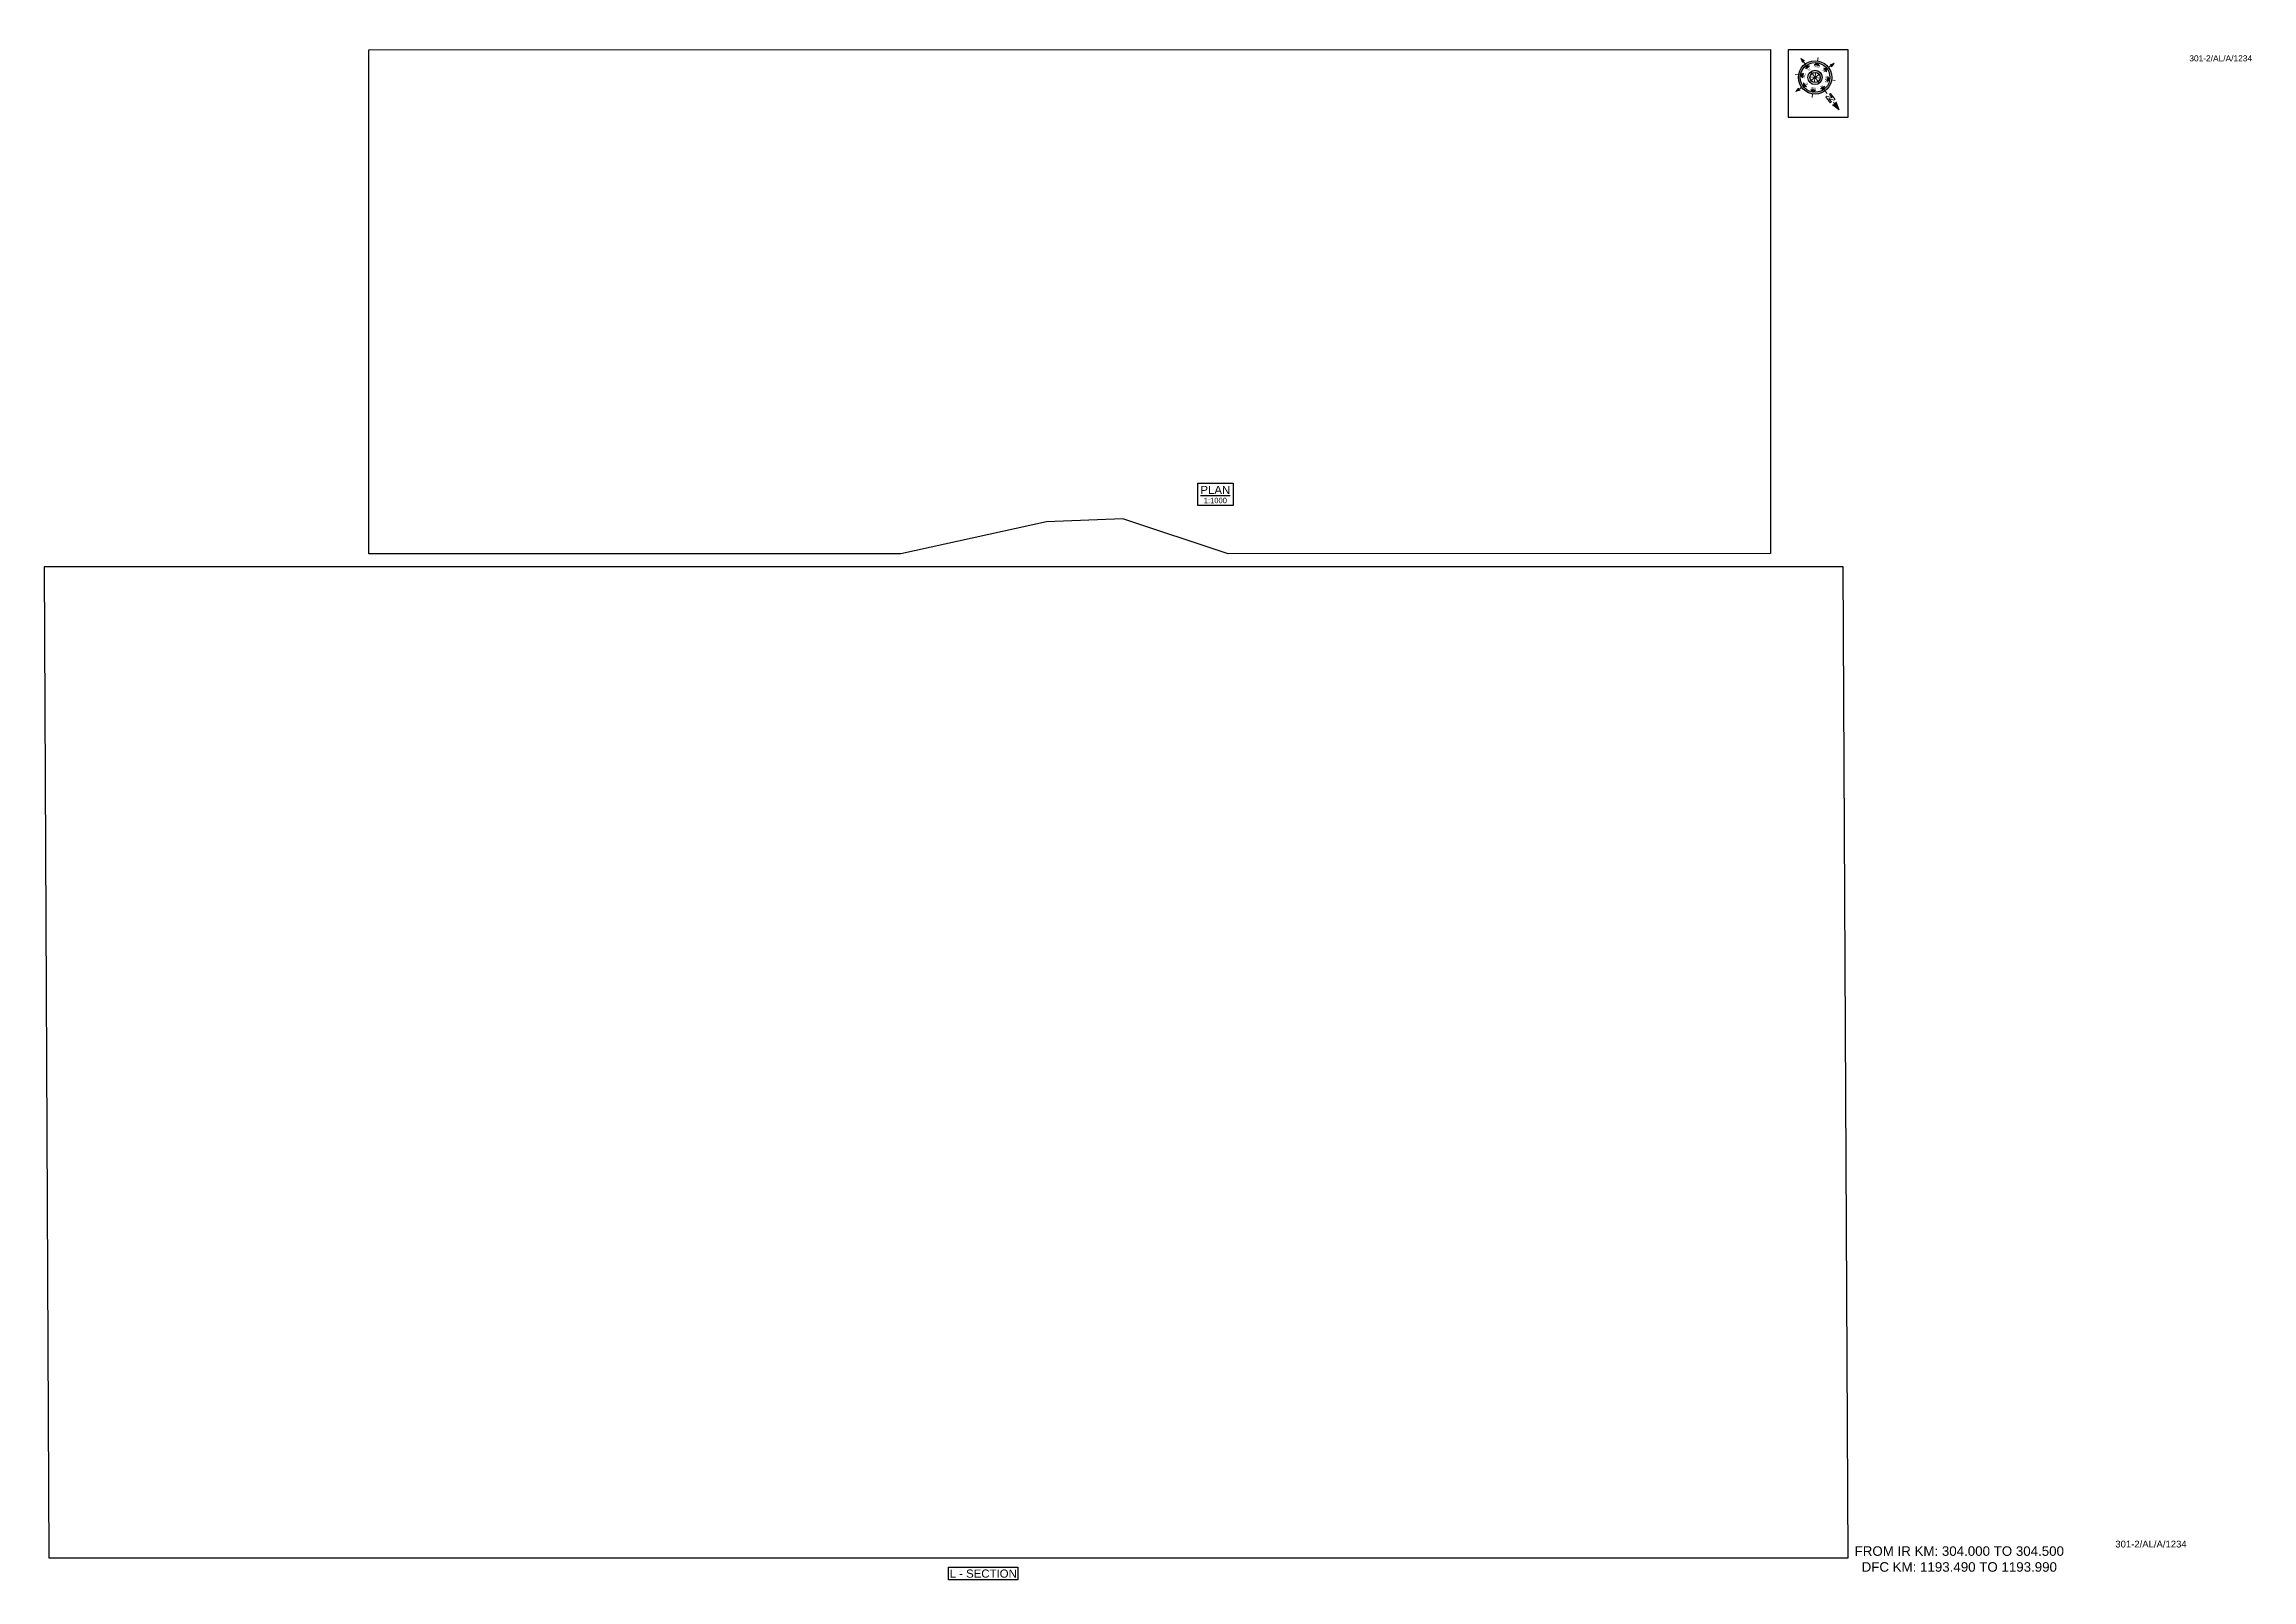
# Paper-space layout '1234' of a CAD drawing. Header units: metres, sheet in millimetres. Extents: x 13 to 824, y 17 to 581.
import ezdxf
from ezdxf.enums import TextEntityAlignment as Align

# ---------------------------------------------------------------- set-up
doc = ezdxf.new("R2010")
doc.units = ezdxf.units.M
doc.header["$MEASUREMENT"] = 0
doc.layers.get('Defpoints').update_dxf_attribs({"color": 5})
doc.layers.add('title', color=7, linetype='Continuous')
doc.styles.get("Standard").update_dxf_attribs({"font": 'arial.ttf'})
doc.styles.add('Style-Arial', font='arial.ttf')

# ---------------------------------------------------------------- blocks, each defined once
blk = doc.blocks.new('N')
for points in [[(0, 8.41), (-0.49, 6.68), (0, 6.93)], [(0.49, 6.68), (0, 6.93), (0, 8.41)], [(-4.93, 0), (-4.07, 0.25), (-4.19, 0)], [(-4.07, -0.25), (-4.19, 0), (-4.93, 0)], [(-3.08, 0), (-2.59, 0.49), (-2.59, -0.49)], [(-2.18, 2.18), (-1.48, 2.18), (-2.18, 1.48)], [(0, 3.08), (0.49, 2.59), (-0.49, 2.59)], [(2.18, 2.18), (2.18, 1.48), (1.48, 2.18)], [(3.08, 0), (2.59, -0.49), (2.59, 0.49)], [(4.07, 0.25), (4.19, 0), (4.93, 0)], [(4.93, 0), (4.07, -0.25), (4.19, 0)], [(-2.18, -2.18), (-2.18, -1.48), (-1.48, -2.18)], [(0, -3.08), (-0.49, -2.59), (0.49, -2.59)], [(0, -4.93), (-0.25, -4.07), (0, -4.19)], [(0.25, -4.07), (0, -4.19), (0, -4.93)], [(2.18, -2.18), (1.48, -2.18), (2.18, -1.48)]]:
    blk.add_hatch(color=7).paths.add_polyline_path(points, flags=0)
h = blk.add_hatch(color=7)
h.paths.add_polyline_path([(0, -3.08), (0, -3.46, 1), (0, 3.46), (0, 3.08, -1)])
h.paths.add_polyline_path([(0, 1.05), (0, 1.48, 1), (0, -1.48), (0, -1.05, -1)])
at = {"color": 7, "linetype": 'ByBlock', "lineweight": 13}
for p, q in [((-0.61, 4.57), (-0.61, 6.12)), ((-0.61, 6.12), (-0.3, 6.12)), ((-0.3, 6.12), (0.32, 5.19)), ((0.32, 4.57), (-0.3, 5.5)), ((-0.3, 5.5), (-0.3, 4.57)), ((0.32, 5.19), (0.32, 6.12)), ((0.32, 6.12), (0.64, 6.12)), ((0.64, 6.12), (0.64, 4.57))]:
    blk.add_line(p, q, dxfattribs=at)
at = {"color": 7, "lineweight": 13}
for p, q in [((0, 6.41), (0, 7.28)), ((-3.46, 0), (-4.19, 0)), ((-2.45, 2.45), (-2.97, 2.97)), ((1.05, 0), (-1.05, 0)), ((-1.05, 0), (1.05, 0)), ((-0.74, 0.74), (0.74, -0.74)), ((0.74, 0.74), (-0.74, -0.74)), ((0.74, -0.74), (-0.74, 0.74)), ((-0.74, -0.74), (0.74, 0.74)), ((0, 3.46), (0, 4.19)), ((0, 3.46), (0, 3.08)), ((0, 1.05), (0, 1.48)), ((0, 1.05), (0, -1.05)), ((0, -1.05), (0, 1.05)), ((2.45, 2.45), (2.97, 2.97)), ((3.46, 0), (4.19, 0)), ((-2.45, -2.45), (-2.97, -2.97)), ((0, -1.05), (0, -1.48)), ((0, -3.46), (0, -3.08)), ((0, -3.46), (0, -4.19)), ((2.45, -2.45), (2.97, -2.97))]:
    blk.add_line(p, q, dxfattribs=at)
for points in [[(0, 8.41), (-0.49, 6.68), (0, 6.93), (0, 6.93)], [(0.49, 6.68), (0, 6.93), (0, 8.41), (0, 8.41)], [(-4.93, 0), (-4.07, 0.25), (-4.19, 0), (-4.19, 0)], [(-4.07, -0.25), (-4.19, 0), (-4.93, 0), (-4.93, 0)], [(-3.08, 0), (-2.59, 0.49), (-2.59, -0.49), (-2.59, -0.49)], [(-2.18, 2.18), (-1.48, 2.18), (-2.18, 1.48), (-2.18, 1.48)], [(0, 3.08), (0.49, 2.59), (-0.49, 2.59), (-0.49, 2.59)], [(2.18, 2.18), (2.18, 1.48), (1.48, 2.18), (1.48, 2.18)], [(3.08, 0), (2.59, -0.49), (2.59, 0.49), (2.59, 0.49)], [(4.07, 0.25), (4.19, 0), (4.93, 0), (4.93, 0)], [(4.93, 0), (4.07, -0.25), (4.19, 0), (4.19, 0)], [(-2.18, -2.18), (-2.18, -1.48), (-1.48, -2.18), (-1.48, -2.18)], [(0, -3.08), (-0.49, -2.59), (0.49, -2.59), (0.49, -2.59)], [(0, -4.93), (-0.25, -4.07), (0, -4.19), (0, -4.19)], [(0.25, -4.07), (0, -4.19), (0, -4.93), (0, -4.93)], [(2.18, -2.18), (1.48, -2.18), (2.18, -1.48), (2.18, -1.48)]]:
    blk.add_lwpolyline(points, close=True, dxfattribs=at)
at = {"color": 7, "linetype": 'ByBlock', "lineweight": 13}
for points in [[(-0.3, 4.57), (-0.61, 4.57)], [(0.32, 4.57), (0.64, 4.57)]]:
    blk.add_lwpolyline(points, dxfattribs=at)
at = {"color": 7}
for radius in [3.46, 3.08, 1.48, 1.05]:
    blk.add_circle((0, 0), radius, dxfattribs=at)
for s, rotation, p in [('W', 90, (-2.1, 0)), ('NW', 45, (-1.48, 1.48)), ('NE', 315, (1.48, 1.48)), ('E', 270, (1.97, 0)), ('SW', 135, (-1.48, -1.48)), ('SE', 225, (1.48, -1.48))]:
    blk.add_text(s, height=0.6, rotation=rotation, dxfattribs=at).set_placement(p, align=Align.CENTER)
for s, p in [('N', (0, 2.1)), ('S', (0, -2.47))]:
    blk.add_text(s, height=0.6, dxfattribs=at).set_placement(p, align=Align.CENTER)

psp = doc.layouts.new('1234')

# ---------------------------------------------------------------- linework, layer by layer
psp.add_lwpolyline([(345.48, 16.87), (345.48, 21.48), (371.01, 21.48), (371.01, 16.87)], close=True)
at = {"layer": 'Defpoints'}
for points in [[(132.61, 578.93), (647.56, 579.07), (647.56, 393.95), (448.31, 393.79), (409.52, 406.71), (381.48, 405.52), (328, 393.78), (132.61, 393.77)], [(14.99, 25), (675.99, 25), (674.26, 389.02), (13.26, 389.02)]]:
    psp.add_lwpolyline(points, close=True, dxfattribs=at)
at = {"layer": 'title', "color": 7, "linetype": 'Continuous', "lineweight": -3}
psp.add_lwpolyline([(437.15, 419.73), (450.04, 419.73), (450.04, 411.58), (437.15, 411.58)], close=True, dxfattribs=at)

# ---------------------------------------------------------------- texts
at = {"style": 'Style-Arial'}
for height, p in [(2.2, (801.38, 574.76)), (2.5, (774.19, 28.76))]:
    psp.add_text('301-2/AL/A/1234', height=height, dxfattribs=at).set_placement(p)
at = {"insert": (674.74, 29.19), "char_height": 3.5, "attachment_point": 1, "style": 'Style-Arial'}
psp.add_mtext_dynamic_manual_height_columns('\\pxqc;FROM IR KM: 304.000 TO 304.500 {\\C1;DFC KM: 1193.490 TO 1193.990 }', width=84.2726, gutter_width=17.5, heights=[0], dxfattribs=at)
at = {"layer": 'title', "color": 7, "linetype": 'Continuous', "lineweight": -3, "style": 'Style-Arial'}
for s, height, p in [('%%UPLAN', 3, (443.54, 417.29)), ('1:1000', 2, (443.54, 413.42))]:
    psp.add_text(s, height=height, dxfattribs=at).set_placement(p, align=Align.MIDDLE)
at = {"layer": 'title', "style": 'Style-Arial'}
psp.add_text('L - SECTION', height=3, rotation=0.00006, dxfattribs=at).set_placement((358.27, 19.17), align=Align.MIDDLE_CENTER)

# ---------------------------------------------------------------- viewports
at = {"layer": 'Defpoints', "view_twist_angle": 216.56755826}
vp = psp.add_viewport(center=(390.08, 486.42), size=(514.95, 185.2979), view_center_point=(1499959.9, -3098660.24), view_height=185.2979, dxfattribs=at)
vp.dxf.flags = 0x10000  # cut along an outline
vp.dxf.clipping_boundary_handle = psp.add_lwpolyline([(132.61, 578.93), (647.56, 579.07), (647.56, 393.95), (448.31, 393.79), (409.52, 406.71), (381.48, 405.52), (328, 393.78), (132.61, 393.77)], format="xyb", close=True, dxfattribs={"invisible": 1}).dxf.handle
at = {"layer": 'Defpoints'}
vp = psp.add_viewport(center=(344.63, 207.01), size=(662.73, 364.0177), view_center_point=(12204.13, -12055.6), view_height=364.0177, status=3, dxfattribs=at)
vp.dxf.flags = 0x10000  # cut along an outline
vp.dxf.clipping_boundary_handle = psp.add_lwpolyline([(14.99, 25), (675.99, 25), (674.26, 389.02), (13.26, 389.02)], format="xyb", close=True, dxfattribs={"invisible": 1}).dxf.handle

# ---------------------------------------------------------------- wipeouts: each hides what was drawn before it
psp.add_wipeout([(653.96, 579), (676, 579), (676, 554.19), (653.96, 554.19)])

# ---------------------------------------------------------------- next in the draw order: linework, layer by layer
psp.add_lwpolyline([(676, 579), (653.96, 579), (653.96, 554.19), (676, 554.19)], close=True)

# ---------------------------------------------------------------- next in the draw order: block references
at = {"xscale": 1.771541522973351, "yscale": 1.771541522973351, "zscale": 1.771541522973351, "rotation": 216.5675582561224}
psp.add_blockref('N', (663.88, 568.84), dxfattribs=at)

doc.saveas('drawing.dxf')
